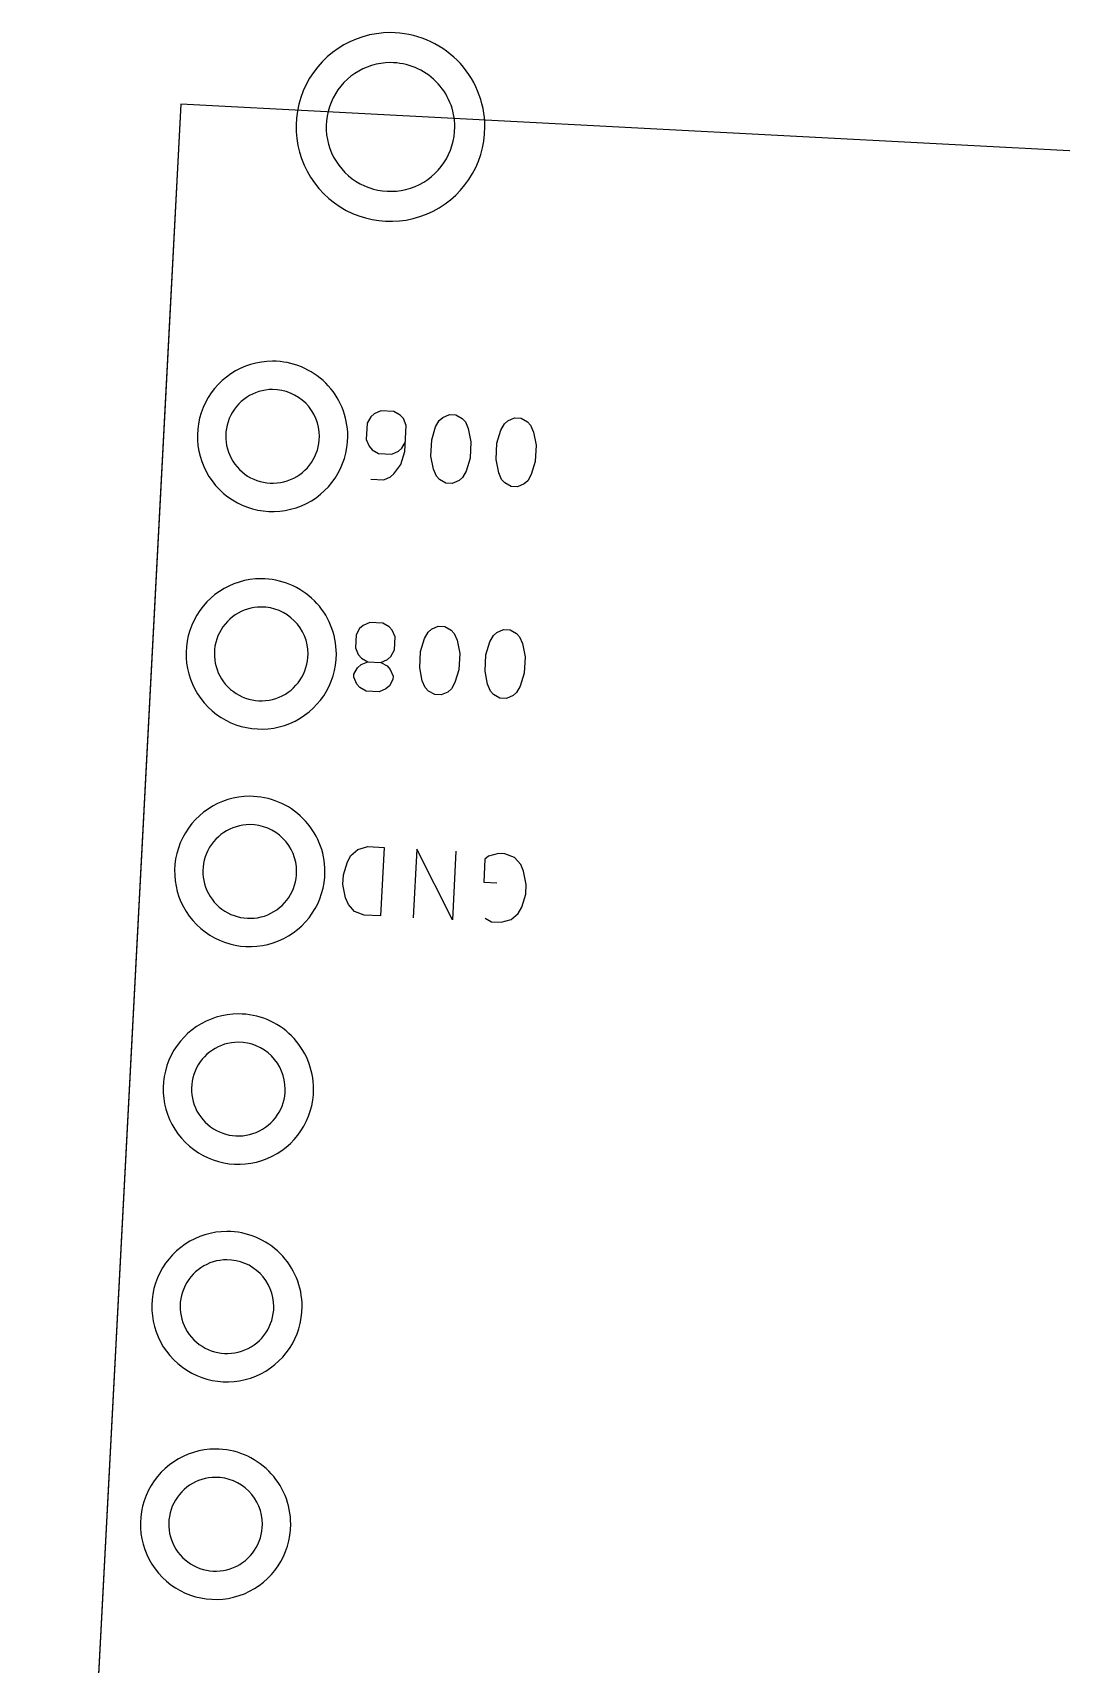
# Model space of a CAD drawing. Extents: x 28 to 165, y -144 to -37.
# Drawn here: x 135.79 to 147.78, y -86.28 to -67.26 of the extents above; entities that cross this region are included whole.
import ezdxf

# ---------------------------------------------------------------- set-up
doc = ezdxf.new("R2010")
doc.units = 0
doc.layers.get('0').update_dxf_attribs({"linetype": 'CONTINUOUS'})

msp = doc.modelspace()

# ---------------------------------------------------------------- linework, layer by layer
at = {"color": 7}
for points in [[(139.964343, -67.261153)], [(139.964343, -67.261153)], [(139.964343, -67.611154)], [(139.964343, -67.611154)], [(139.964343, -67.611154)], [(139.964343, -67.611154)], [(138.590216, -71.091333)], [(138.590216, -71.091333)], [(138.590216, -71.091333)], [(138.590216, -71.091333)], [(138.590216, -71.421533)], [(138.590216, -71.421533)], [(138.590216, -71.421533)], [(138.590216, -71.421533)], [(140.685288, -72.516128), (140.609202, -72.512141), (140.53511, -72.47011), (140.499061, -72.430073), (140.465005, -72.351993), (140.434937, -72.197828), (140.444906, -72.007612), (140.490924, -71.857434), (140.532955, -71.783342), (140.572991, -71.747292), (140.651071, -71.713237), (140.727157, -71.717224), (140.801249, -71.759255), (140.837299, -71.799292), (140.871354, -71.877372), (140.901422, -72.031537), (140.891454, -72.221753), (140.845436, -72.371931), (140.803405, -72.446023), (140.763368, -72.482073)], [(141.44615, -72.556003), (141.370064, -72.552016), (141.295972, -72.509985), (141.259922, -72.469948), (141.225866, -72.391868), (141.195798, -72.237703), (141.205767, -72.047487), (141.251786, -71.897309), (141.293816, -71.823217), (141.333853, -71.787168), (141.411933, -71.753112), (141.488019, -71.757099), (141.562111, -71.79913), (141.59816, -71.839167), (141.632216, -71.917247), (141.662284, -72.071412), (141.652315, -72.261628), (141.606297, -72.411806), (141.564267, -72.485898), (141.52423, -72.521948)], [(138.457283, -73.627854)], [(138.457283, -73.627854)], [(138.457283, -73.627854)], [(138.457283, -73.627854)], [(138.457283, -73.958055)], [(138.457283, -73.958055)], [(138.457283, -73.958055)], [(138.457283, -73.958055)], [(140.556018, -74.982746), (140.479932, -74.978759), (140.40584, -74.936728), (140.369791, -74.896691), (140.335735, -74.818611), (140.305667, -74.664445), (140.315636, -74.474229), (140.361654, -74.324051), (140.403685, -74.249959), (140.443721, -74.213909), (140.521801, -74.179854), (140.597887, -74.183841), (140.671979, -74.225872), (140.708029, -74.265909), (140.742084, -74.343989), (140.772152, -74.498154), (140.762184, -74.68837), (140.716166, -74.838549), (140.674135, -74.912641), (140.634098, -74.948691)], [(141.31688, -75.022621), (141.240794, -75.018634), (141.166701, -74.976603), (141.130651, -74.936566), (141.096596, -74.858486), (141.066528, -74.70432), (141.076497, -74.514104), (141.122515, -74.363926), (141.164545, -74.289834), (141.204582, -74.253785), (141.282663, -74.219729), (141.358749, -74.223716), (141.432841, -74.265747), (141.46889, -74.305784), (141.502946, -74.383864), (141.533014, -74.538029), (141.523045, -74.728245), (141.477027, -74.878424), (141.434997, -74.952516), (141.39496, -74.988566)], [(138.32435, -76.164376)], [(138.32435, -76.164376)], [(138.32435, -76.164376)], [(138.32435, -76.164376)], [(138.32435, -76.494576)], [(138.32435, -76.494576)], [(138.32435, -76.494576)], [(138.32435, -76.494576)], [(139.890644, -76.760361), (139.848775, -77.559265), (139.65856, -77.549297), (139.546424, -77.505272), (139.474326, -77.425199), (139.44027, -77.347119), (139.410202, -77.192953), (139.416184, -77.078824), (139.462202, -76.928646), (139.504232, -76.854552), (139.584306, -76.782454), (139.700429, -76.750392)], [(138.191416, -78.700897)], [(138.191416, -78.700897)], [(138.191416, -78.700897)], [(138.191416, -78.700897)], [(138.191416, -79.031098)], [(138.191416, -79.031098)], [(138.191416, -79.031098)], [(138.191416, -79.031098)], [(138.058482, -81.237419)], [(138.058482, -81.237419)], [(138.058482, -81.237419)], [(138.058482, -81.237419)], [(138.058482, -81.567619)], [(138.058482, -81.567619)], [(138.058482, -81.567619)], [(138.058482, -81.567619)], [(137.925549, -83.773941)], [(137.925549, -83.773941)], [(137.925549, -83.773941)], [(137.925549, -83.773941)], [(137.925549, -84.104141)], [(137.925549, -84.104141)], [(137.925549, -84.104141)], [(137.925549, -84.104141)]]:
    msp.add_lwpolyline(points, close=True, dxfattribs=at)
for points in [[(137.521356, -68.096385), (135.79322, -101.071164)], [(137.521356, -68.096385), (137.388422, -70.632907)], [(155.277006, -69.02692), (137.521356, -68.096385)], [(155.277006, -69.02692), (137.521356, -68.096385)], [(137.388422, -70.632907), (135.79322, -101.071164)], [(139.734212, -72.466284), (139.886384, -72.474259), (139.964464, -72.440204), (140.0045, -72.404155), (140.086568, -72.294013), (140.132586, -72.143835), (140.148536, -71.83949), (140.11448, -71.761411), (140.078431, -71.721374), (140.004339, -71.679343), (139.852166, -71.671368), (139.774087, -71.705424), (139.73405, -71.741473), (139.692019, -71.815565), (139.682051, -72.00578), (139.716106, -72.08386), (139.752155, -72.123897), (139.826248, -72.165928), (139.97842, -72.173903), (140.0565, -72.139847), (140.096536, -72.103798), (140.138567, -72.029705)], [(139.851144, -74.602477), (139.925236, -74.644507), (139.961285, -74.684544), (139.995341, -74.762624), (139.993347, -74.800668), (139.951316, -74.87476), (139.91128, -74.910809), (139.8332, -74.944865), (139.681028, -74.93689), (139.606935, -74.894859), (139.570886, -74.854823), (139.536831, -74.776742), (139.538824, -74.738699), (139.580855, -74.664606), (139.620892, -74.628557), (139.698971, -74.594502), (139.851144, -74.602477), (139.929223, -74.568421), (139.96926, -74.532372), (140.011291, -74.458279), (140.019266, -74.306107), (139.98521, -74.228028), (139.949161, -74.187991), (139.875069, -74.14596), (139.722896, -74.137985), (139.644817, -74.172041), (139.60478, -74.20809), (139.562749, -74.282182), (139.554774, -74.434354), (139.58883, -74.512434), (139.624879, -74.552471), (139.698971, -74.594502)], [(140.727591, -76.804223), (140.685723, -77.603128), (140.271075, -76.780298), (140.229206, -77.579203)], [(141.068147, -77.585022), (141.142239, -77.627053), (141.256369, -77.633034), (141.372492, -77.600972), (141.452565, -77.528874), (141.494596, -77.454781), (141.540614, -77.304603), (141.546595, -77.190474), (141.516527, -77.036308), (141.482472, -76.958228), (141.410373, -76.878154), (141.298238, -76.834129), (141.222151, -76.830142), (141.106028, -76.862204), (141.065991, -76.898254), (141.052035, -77.164555), (141.204207, -77.17253)]]:
    msp.add_lwpolyline(points, dxfattribs=at)
for points in [[(139.964343, -67.261153), (139.519434, -67.261153), (139.118334, -67.52916), (138.948075, -67.940202)], [(139.964343, -67.261153), (139.519434, -67.261153), (139.118334, -67.52916), (138.948075, -67.940202)], [(140.742161, -67.583336), (140.535871, -67.377046), (140.256082, -67.261153), (139.964343, -67.261153)], [(140.742161, -67.583336), (140.535871, -67.377046), (140.256082, -67.261153), (139.964343, -67.261153)], [(139.964343, -67.611154), (139.660996, -67.611154), (139.387519, -67.793885), (139.271433, -68.074142)], [(139.964343, -67.611154), (139.660996, -67.611154), (139.387519, -67.793885), (139.271433, -68.074142)], [(139.964343, -67.611154), (139.660996, -67.611154), (139.387519, -67.793885), (139.271433, -68.074142)], [(139.964343, -67.611154), (139.660996, -67.611154), (139.387519, -67.793885), (139.271433, -68.074142)], [(140.494674, -67.830824), (140.354021, -67.690171), (140.163256, -67.611154), (139.964343, -67.611154)], [(140.494674, -67.830824), (140.354021, -67.690171), (140.163256, -67.611154), (139.964343, -67.611154)], [(140.494674, -67.830824), (140.354021, -67.690171), (140.163256, -67.611154), (139.964343, -67.611154)], [(140.494674, -67.830824), (140.354021, -67.690171), (140.163256, -67.611154), (139.964343, -67.611154)], [(141.064344, -68.361154), (141.064344, -68.069416), (140.948452, -67.789626), (140.742161, -67.583336)], [(141.064344, -68.361154), (141.064344, -68.069416), (140.948452, -67.789626), (140.742161, -67.583336)], [(140.714344, -68.361154), (140.714344, -68.162242), (140.635326, -67.971476), (140.494674, -67.830824)], [(140.714344, -68.361154), (140.714344, -68.162242), (140.635326, -67.971476), (140.494674, -67.830824)], [(140.714344, -68.361154), (140.714344, -68.162242), (140.635326, -67.971476), (140.494674, -67.830824)], [(140.714344, -68.361154), (140.714344, -68.162242), (140.635326, -67.971476), (140.494674, -67.830824)], [(138.948075, -67.940202), (138.777816, -68.351244), (138.871927, -68.824374), (139.186525, -69.138973)], [(138.948075, -67.940202), (138.777816, -68.351244), (138.871927, -68.824374), (139.186525, -69.138973)], [(139.271433, -68.074142), (139.155347, -68.354398), (139.219514, -68.676986), (139.434013, -68.891485)], [(139.271433, -68.074142), (139.155347, -68.354398), (139.219514, -68.676986), (139.434013, -68.891485)], [(139.271433, -68.074142), (139.155347, -68.354398), (139.219514, -68.676986), (139.434013, -68.891485)], [(139.271433, -68.074142), (139.155347, -68.354398), (139.219514, -68.676986), (139.434013, -68.891485)], [(140.251356, -69.054065), (140.531612, -68.937979), (140.714344, -68.664501), (140.714344, -68.361154)], [(140.251356, -69.054065), (140.531612, -68.937979), (140.714344, -68.664501), (140.714344, -68.361154)], [(140.251356, -69.054065), (140.531612, -68.937979), (140.714344, -68.664501), (140.714344, -68.361154)], [(140.251356, -69.054065), (140.531612, -68.937979), (140.714344, -68.664501), (140.714344, -68.361154)], [(140.385295, -69.377423), (140.796338, -69.207164), (141.064344, -68.806063), (141.064344, -68.361154)], [(140.385295, -69.377423), (140.796338, -69.207164), (141.064344, -68.806063), (141.064344, -68.361154)], [(139.434013, -68.891485), (139.648511, -69.105984), (139.9711, -69.170151), (140.251356, -69.054065)], [(139.434013, -68.891485), (139.648511, -69.105984), (139.9711, -69.170151), (140.251356, -69.054065)], [(139.434013, -68.891485), (139.648511, -69.105984), (139.9711, -69.170151), (140.251356, -69.054065)], [(139.434013, -68.891485), (139.648511, -69.105984), (139.9711, -69.170151), (140.251356, -69.054065)], [(139.186525, -69.138973), (139.501123, -69.453571), (139.974253, -69.547682), (140.385295, -69.377423)], [(139.186525, -69.138973), (139.501123, -69.453571), (139.974253, -69.547682), (140.385295, -69.377423)], [(138.590216, -71.091333), (138.235785, -71.091333), (137.916254, -71.304837), (137.78062, -71.632288)], [(138.590216, -71.091333), (138.235785, -71.091333), (137.916254, -71.304837), (137.78062, -71.632288)], [(138.590216, -71.091333), (138.235785, -71.091333), (137.916254, -71.304837), (137.78062, -71.632288)], [(138.590216, -71.091333), (138.235785, -71.091333), (137.916254, -71.304837), (137.78062, -71.632288)], [(139.209854, -71.347996), (139.045516, -71.183657), (138.822625, -71.091333), (138.590216, -71.091333)], [(139.209854, -71.347996), (139.045516, -71.183657), (138.822625, -71.091333), (138.590216, -71.091333)], [(139.209854, -71.347996), (139.045516, -71.183657), (138.822625, -71.091333), (138.590216, -71.091333)], [(139.209854, -71.347996), (139.045516, -71.183657), (138.822625, -71.091333), (138.590216, -71.091333)], [(138.590216, -71.421533), (138.369339, -71.421533), (138.170211, -71.554586), (138.085685, -71.75865)], [(138.590216, -71.421533), (138.369339, -71.421533), (138.170211, -71.554586), (138.085685, -71.75865)], [(138.590216, -71.421533), (138.369339, -71.421533), (138.170211, -71.554586), (138.085685, -71.75865)], [(138.590216, -71.421533), (138.369339, -71.421533), (138.170211, -71.554586), (138.085685, -71.75865)], [(138.976367, -71.581482), (138.873954, -71.479069), (138.735051, -71.421533), (138.590216, -71.421533)], [(138.976367, -71.581482), (138.873954, -71.479069), (138.735051, -71.421533), (138.590216, -71.421533)], [(138.976367, -71.581482), (138.873954, -71.479069), (138.735051, -71.421533), (138.590216, -71.421533)], [(138.976367, -71.581482), (138.873954, -71.479069), (138.735051, -71.421533), (138.590216, -71.421533)], [(139.466517, -71.967634), (139.466517, -71.735224), (139.374193, -71.512334), (139.209854, -71.347996)], [(139.466517, -71.967634), (139.466517, -71.735224), (139.374193, -71.512334), (139.209854, -71.347996)], [(139.466517, -71.967634), (139.466517, -71.735224), (139.374193, -71.512334), (139.209854, -71.347996)], [(139.466517, -71.967634), (139.466517, -71.735224), (139.374193, -71.512334), (139.209854, -71.347996)], [(137.78062, -71.632288), (137.644985, -71.959739), (137.719957, -72.336652), (137.970578, -72.587272)], [(137.78062, -71.632288), (137.644985, -71.959739), (137.719957, -72.336652), (137.970578, -72.587272)], [(137.78062, -71.632288), (137.644985, -71.959739), (137.719957, -72.336652), (137.970578, -72.587272)], [(137.78062, -71.632288), (137.644985, -71.959739), (137.719957, -72.336652), (137.970578, -72.587272)], [(139.136317, -71.967634), (139.136317, -71.822799), (139.078781, -71.683896), (138.976367, -71.581482)], [(139.136317, -71.967634), (139.136317, -71.822799), (139.078781, -71.683896), (138.976367, -71.581482)], [(139.136317, -71.967634), (139.136317, -71.822799), (139.078781, -71.683896), (138.976367, -71.581482)], [(139.136317, -71.967634), (139.136317, -71.822799), (139.078781, -71.683896), (138.976367, -71.581482)], [(138.085685, -71.75865), (138.001159, -71.962714), (138.047881, -72.197602), (138.204065, -72.353785)], [(138.085685, -71.75865), (138.001159, -71.962714), (138.047881, -72.197602), (138.204065, -72.353785)], [(138.085685, -71.75865), (138.001159, -71.962714), (138.047881, -72.197602), (138.204065, -72.353785)], [(138.085685, -71.75865), (138.001159, -71.962714), (138.047881, -72.197602), (138.204065, -72.353785)], [(138.7992, -72.472165), (139.003263, -72.387639), (139.136317, -72.188511), (139.136317, -71.967634)], [(138.7992, -72.472165), (139.003263, -72.387639), (139.136317, -72.188511), (139.136317, -71.967634)], [(138.7992, -72.472165), (139.003263, -72.387639), (139.136317, -72.188511), (139.136317, -71.967634)], [(138.7992, -72.472165), (139.003263, -72.387639), (139.136317, -72.188511), (139.136317, -71.967634)], [(138.925562, -72.77723), (139.253013, -72.641595), (139.466517, -72.322064), (139.466517, -71.967634)], [(138.925562, -72.77723), (139.253013, -72.641595), (139.466517, -72.322064), (139.466517, -71.967634)], [(138.925562, -72.77723), (139.253013, -72.641595), (139.466517, -72.322064), (139.466517, -71.967634)], [(138.925562, -72.77723), (139.253013, -72.641595), (139.466517, -72.322064), (139.466517, -71.967634)], [(138.204065, -72.353785), (138.360248, -72.509969), (138.595136, -72.556691), (138.7992, -72.472165)], [(138.204065, -72.353785), (138.360248, -72.509969), (138.595136, -72.556691), (138.7992, -72.472165)], [(138.204065, -72.353785), (138.360248, -72.509969), (138.595136, -72.556691), (138.7992, -72.472165)], [(138.204065, -72.353785), (138.360248, -72.509969), (138.595136, -72.556691), (138.7992, -72.472165)], [(137.970578, -72.587272), (138.221198, -72.837892), (138.598111, -72.912865), (138.925562, -72.77723)], [(137.970578, -72.587272), (138.221198, -72.837892), (138.598111, -72.912865), (138.925562, -72.77723)], [(137.970578, -72.587272), (138.221198, -72.837892), (138.598111, -72.912865), (138.925562, -72.77723)], [(137.970578, -72.587272), (138.221198, -72.837892), (138.598111, -72.912865), (138.925562, -72.77723)], [(138.457283, -73.627854), (138.102852, -73.627854), (137.783321, -73.841358), (137.647686, -74.168809)], [(138.457283, -73.627854), (138.102852, -73.627854), (137.783321, -73.841358), (137.647686, -74.168809)], [(138.457283, -73.627854), (138.102852, -73.627854), (137.783321, -73.841358), (137.647686, -74.168809)], [(138.457283, -73.627854), (138.102852, -73.627854), (137.783321, -73.841358), (137.647686, -74.168809)], [(139.076921, -73.884517), (138.912583, -73.720179), (138.689692, -73.627854), (138.457283, -73.627854)], [(139.076921, -73.884517), (138.912583, -73.720179), (138.689692, -73.627854), (138.457283, -73.627854)], [(139.076921, -73.884517), (138.912583, -73.720179), (138.689692, -73.627854), (138.457283, -73.627854)], [(139.076921, -73.884517), (138.912583, -73.720179), (138.689692, -73.627854), (138.457283, -73.627854)], [(138.457283, -73.958055), (138.236406, -73.958055), (138.037278, -74.091108), (137.952752, -74.295172)], [(138.457283, -73.958055), (138.236406, -73.958055), (138.037278, -74.091108), (137.952752, -74.295172)], [(138.457283, -73.958055), (138.236406, -73.958055), (138.037278, -74.091108), (137.952752, -74.295172)], [(138.457283, -73.958055), (138.236406, -73.958055), (138.037278, -74.091108), (137.952752, -74.295172)], [(138.843434, -74.118004), (138.741021, -74.01559), (138.602118, -73.958055), (138.457283, -73.958055)], [(138.843434, -74.118004), (138.741021, -74.01559), (138.602118, -73.958055), (138.457283, -73.958055)], [(138.843434, -74.118004), (138.741021, -74.01559), (138.602118, -73.958055), (138.457283, -73.958055)], [(138.843434, -74.118004), (138.741021, -74.01559), (138.602118, -73.958055), (138.457283, -73.958055)], [(139.333584, -74.504155), (139.333584, -74.271746), (139.241259, -74.048855), (139.076921, -73.884517)], [(139.333584, -74.504155), (139.333584, -74.271746), (139.241259, -74.048855), (139.076921, -73.884517)], [(139.333584, -74.504155), (139.333584, -74.271746), (139.241259, -74.048855), (139.076921, -73.884517)], [(139.333584, -74.504155), (139.333584, -74.271746), (139.241259, -74.048855), (139.076921, -73.884517)], [(137.647686, -74.168809), (137.512052, -74.496261), (137.587024, -74.873173), (137.837645, -75.123793)], [(137.647686, -74.168809), (137.512052, -74.496261), (137.587024, -74.873173), (137.837645, -75.123793)], [(137.647686, -74.168809), (137.512052, -74.496261), (137.587024, -74.873173), (137.837645, -75.123793)], [(137.647686, -74.168809), (137.512052, -74.496261), (137.587024, -74.873173), (137.837645, -75.123793)], [(139.003383, -74.504155), (139.003383, -74.35932), (138.945848, -74.220418), (138.843434, -74.118004)], [(139.003383, -74.504155), (139.003383, -74.35932), (138.945848, -74.220418), (138.843434, -74.118004)], [(139.003383, -74.504155), (139.003383, -74.35932), (138.945848, -74.220418), (138.843434, -74.118004)], [(139.003383, -74.504155), (139.003383, -74.35932), (138.945848, -74.220418), (138.843434, -74.118004)], [(137.952752, -74.295172), (137.868226, -74.499235), (137.914948, -74.734123), (138.071131, -74.890307)], [(137.952752, -74.295172), (137.868226, -74.499235), (137.914948, -74.734123), (138.071131, -74.890307)], [(137.952752, -74.295172), (137.868226, -74.499235), (137.914948, -74.734123), (138.071131, -74.890307)], [(137.952752, -74.295172), (137.868226, -74.499235), (137.914948, -74.734123), (138.071131, -74.890307)], [(138.666266, -75.008686), (138.87033, -74.92416), (139.003383, -74.725032), (139.003383, -74.504155)], [(138.666266, -75.008686), (138.87033, -74.92416), (139.003383, -74.725032), (139.003383, -74.504155)], [(138.666266, -75.008686), (138.87033, -74.92416), (139.003383, -74.725032), (139.003383, -74.504155)], [(138.666266, -75.008686), (138.87033, -74.92416), (139.003383, -74.725032), (139.003383, -74.504155)], [(138.792629, -75.313752), (139.12008, -75.178117), (139.333584, -74.858586), (139.333584, -74.504155)], [(138.792629, -75.313752), (139.12008, -75.178117), (139.333584, -74.858586), (139.333584, -74.504155)], [(138.792629, -75.313752), (139.12008, -75.178117), (139.333584, -74.858586), (139.333584, -74.504155)], [(138.792629, -75.313752), (139.12008, -75.178117), (139.333584, -74.858586), (139.333584, -74.504155)], [(138.071131, -74.890307), (138.227315, -75.04649), (138.462203, -75.093212), (138.666266, -75.008686)], [(138.071131, -74.890307), (138.227315, -75.04649), (138.462203, -75.093212), (138.666266, -75.008686)], [(138.071131, -74.890307), (138.227315, -75.04649), (138.462203, -75.093212), (138.666266, -75.008686)], [(138.071131, -74.890307), (138.227315, -75.04649), (138.462203, -75.093212), (138.666266, -75.008686)], [(137.837645, -75.123793), (138.088265, -75.374414), (138.465177, -75.449386), (138.792629, -75.313752)], [(137.837645, -75.123793), (138.088265, -75.374414), (138.465177, -75.449386), (138.792629, -75.313752)], [(137.837645, -75.123793), (138.088265, -75.374414), (138.465177, -75.449386), (138.792629, -75.313752)], [(137.837645, -75.123793), (138.088265, -75.374414), (138.465177, -75.449386), (138.792629, -75.313752)], [(138.32435, -76.164376), (137.969919, -76.164376), (137.650388, -76.37788), (137.514753, -76.705331)], [(138.32435, -76.164376), (137.969919, -76.164376), (137.650388, -76.37788), (137.514753, -76.705331)], [(138.32435, -76.164376), (137.969919, -76.164376), (137.650388, -76.37788), (137.514753, -76.705331)], [(138.32435, -76.164376), (137.969919, -76.164376), (137.650388, -76.37788), (137.514753, -76.705331)], [(138.943988, -76.421038), (138.77965, -76.2567), (138.556759, -76.164376), (138.32435, -76.164376)], [(138.943988, -76.421038), (138.77965, -76.2567), (138.556759, -76.164376), (138.32435, -76.164376)], [(138.943988, -76.421038), (138.77965, -76.2567), (138.556759, -76.164376), (138.32435, -76.164376)], [(138.943988, -76.421038), (138.77965, -76.2567), (138.556759, -76.164376), (138.32435, -76.164376)], [(139.200651, -77.040677), (139.200651, -76.808267), (139.108326, -76.585377), (138.943988, -76.421038)], [(139.200651, -77.040677), (139.200651, -76.808267), (139.108326, -76.585377), (138.943988, -76.421038)], [(139.200651, -77.040677), (139.200651, -76.808267), (139.108326, -76.585377), (138.943988, -76.421038)], [(139.200651, -77.040677), (139.200651, -76.808267), (139.108326, -76.585377), (138.943988, -76.421038)], [(138.32435, -76.494576), (138.103473, -76.494576), (137.904345, -76.627629), (137.819819, -76.831693)], [(138.32435, -76.494576), (138.103473, -76.494576), (137.904345, -76.627629), (137.819819, -76.831693)], [(138.32435, -76.494576), (138.103473, -76.494576), (137.904345, -76.627629), (137.819819, -76.831693)], [(138.32435, -76.494576), (138.103473, -76.494576), (137.904345, -76.627629), (137.819819, -76.831693)], [(138.710501, -76.654525), (138.608087, -76.552112), (138.469185, -76.494576), (138.32435, -76.494576)], [(138.710501, -76.654525), (138.608087, -76.552112), (138.469185, -76.494576), (138.32435, -76.494576)], [(138.710501, -76.654525), (138.608087, -76.552112), (138.469185, -76.494576), (138.32435, -76.494576)], [(138.710501, -76.654525), (138.608087, -76.552112), (138.469185, -76.494576), (138.32435, -76.494576)], [(138.87045, -77.040677), (138.87045, -76.895842), (138.812915, -76.756939), (138.710501, -76.654525)], [(138.87045, -77.040677), (138.87045, -76.895842), (138.812915, -76.756939), (138.710501, -76.654525)], [(138.87045, -77.040677), (138.87045, -76.895842), (138.812915, -76.756939), (138.710501, -76.654525)], [(138.87045, -77.040677), (138.87045, -76.895842), (138.812915, -76.756939), (138.710501, -76.654525)], [(137.514753, -76.705331), (137.379119, -77.032782), (137.454091, -77.409695), (137.704711, -77.660315)], [(137.514753, -76.705331), (137.379119, -77.032782), (137.454091, -77.409695), (137.704711, -77.660315)], [(137.514753, -76.705331), (137.379119, -77.032782), (137.454091, -77.409695), (137.704711, -77.660315)], [(137.514753, -76.705331), (137.379119, -77.032782), (137.454091, -77.409695), (137.704711, -77.660315)], [(137.819819, -76.831693), (137.735293, -77.035757), (137.782015, -77.270644), (137.938198, -77.426828)], [(137.819819, -76.831693), (137.735293, -77.035757), (137.782015, -77.270644), (137.938198, -77.426828)], [(137.819819, -76.831693), (137.735293, -77.035757), (137.782015, -77.270644), (137.938198, -77.426828)], [(137.819819, -76.831693), (137.735293, -77.035757), (137.782015, -77.270644), (137.938198, -77.426828)], [(138.533333, -77.545208), (138.737397, -77.460682), (138.87045, -77.261554), (138.87045, -77.040677)], [(138.533333, -77.545208), (138.737397, -77.460682), (138.87045, -77.261554), (138.87045, -77.040677)], [(138.533333, -77.545208), (138.737397, -77.460682), (138.87045, -77.261554), (138.87045, -77.040677)], [(138.533333, -77.545208), (138.737397, -77.460682), (138.87045, -77.261554), (138.87045, -77.040677)], [(138.659696, -77.850273), (138.987147, -77.714638), (139.200651, -77.395107), (139.200651, -77.040677)], [(138.659696, -77.850273), (138.987147, -77.714638), (139.200651, -77.395107), (139.200651, -77.040677)], [(138.659696, -77.850273), (138.987147, -77.714638), (139.200651, -77.395107), (139.200651, -77.040677)], [(138.659696, -77.850273), (138.987147, -77.714638), (139.200651, -77.395107), (139.200651, -77.040677)], [(137.938198, -77.426828), (138.094382, -77.583012), (138.32927, -77.629734), (138.533333, -77.545208)], [(137.938198, -77.426828), (138.094382, -77.583012), (138.32927, -77.629734), (138.533333, -77.545208)], [(137.938198, -77.426828), (138.094382, -77.583012), (138.32927, -77.629734), (138.533333, -77.545208)], [(137.938198, -77.426828), (138.094382, -77.583012), (138.32927, -77.629734), (138.533333, -77.545208)], [(137.704711, -77.660315), (137.955332, -77.910935), (138.332244, -77.985908), (138.659696, -77.850273)], [(137.704711, -77.660315), (137.955332, -77.910935), (138.332244, -77.985908), (138.659696, -77.850273)], [(137.704711, -77.660315), (137.955332, -77.910935), (138.332244, -77.985908), (138.659696, -77.850273)], [(137.704711, -77.660315), (137.955332, -77.910935), (138.332244, -77.985908), (138.659696, -77.850273)], [(138.191416, -78.700897), (137.836985, -78.700897), (137.517454, -78.914401), (137.381819, -79.241852)], [(138.191416, -78.700897), (137.836985, -78.700897), (137.517454, -78.914401), (137.381819, -79.241852)], [(138.191416, -78.700897), (137.836985, -78.700897), (137.517454, -78.914401), (137.381819, -79.241852)], [(138.191416, -78.700897), (137.836985, -78.700897), (137.517454, -78.914401), (137.381819, -79.241852)], [(138.811054, -78.95756), (138.646716, -78.793222), (138.423825, -78.700897), (138.191416, -78.700897)], [(138.811054, -78.95756), (138.646716, -78.793222), (138.423825, -78.700897), (138.191416, -78.700897)], [(138.811054, -78.95756), (138.646716, -78.793222), (138.423825, -78.700897), (138.191416, -78.700897)], [(138.811054, -78.95756), (138.646716, -78.793222), (138.423825, -78.700897), (138.191416, -78.700897)], [(138.191416, -79.031098), (137.970539, -79.031098), (137.77141, -79.164151), (137.686885, -79.368214)], [(138.191416, -79.031098), (137.970539, -79.031098), (137.77141, -79.164151), (137.686885, -79.368214)], [(138.191416, -79.031098), (137.970539, -79.031098), (137.77141, -79.164151), (137.686885, -79.368214)], [(138.191416, -79.031098), (137.970539, -79.031098), (137.77141, -79.164151), (137.686885, -79.368214)], [(138.577567, -79.191047), (138.475153, -79.088633), (138.33625, -79.031098), (138.191416, -79.031098)], [(138.577567, -79.191047), (138.475153, -79.088633), (138.33625, -79.031098), (138.191416, -79.031098)], [(138.577567, -79.191047), (138.475153, -79.088633), (138.33625, -79.031098), (138.191416, -79.031098)], [(138.577567, -79.191047), (138.475153, -79.088633), (138.33625, -79.031098), (138.191416, -79.031098)], [(139.067716, -79.577198), (139.067716, -79.344789), (138.975392, -79.121898), (138.811054, -78.95756)], [(139.067716, -79.577198), (139.067716, -79.344789), (138.975392, -79.121898), (138.811054, -78.95756)], [(139.067716, -79.577198), (139.067716, -79.344789), (138.975392, -79.121898), (138.811054, -78.95756)], [(139.067716, -79.577198), (139.067716, -79.344789), (138.975392, -79.121898), (138.811054, -78.95756)], [(137.381819, -79.241852), (137.246184, -79.569303), (137.321157, -79.946216), (137.571777, -80.196836)], [(137.381819, -79.241852), (137.246184, -79.569303), (137.321157, -79.946216), (137.571777, -80.196836)], [(137.381819, -79.241852), (137.246184, -79.569303), (137.321157, -79.946216), (137.571777, -80.196836)], [(137.381819, -79.241852), (137.246184, -79.569303), (137.321157, -79.946216), (137.571777, -80.196836)], [(138.737516, -79.577198), (138.737516, -79.432363), (138.679981, -79.29346), (138.577567, -79.191047)], [(138.737516, -79.577198), (138.737516, -79.432363), (138.679981, -79.29346), (138.577567, -79.191047)], [(138.737516, -79.577198), (138.737516, -79.432363), (138.679981, -79.29346), (138.577567, -79.191047)], [(138.737516, -79.577198), (138.737516, -79.432363), (138.679981, -79.29346), (138.577567, -79.191047)], [(137.686885, -79.368214), (137.602359, -79.572278), (137.649081, -79.807166), (137.805264, -79.963349)], [(137.686885, -79.368214), (137.602359, -79.572278), (137.649081, -79.807166), (137.805264, -79.963349)], [(137.686885, -79.368214), (137.602359, -79.572278), (137.649081, -79.807166), (137.805264, -79.963349)], [(137.686885, -79.368214), (137.602359, -79.572278), (137.649081, -79.807166), (137.805264, -79.963349)], [(138.400399, -80.081729), (138.604463, -79.997203), (138.737516, -79.798075), (138.737516, -79.577198)], [(138.400399, -80.081729), (138.604463, -79.997203), (138.737516, -79.798075), (138.737516, -79.577198)], [(138.400399, -80.081729), (138.604463, -79.997203), (138.737516, -79.798075), (138.737516, -79.577198)], [(138.400399, -80.081729), (138.604463, -79.997203), (138.737516, -79.798075), (138.737516, -79.577198)], [(138.526761, -80.386794), (138.854213, -80.25116), (139.067716, -79.931629), (139.067716, -79.577198)], [(138.526761, -80.386794), (138.854213, -80.25116), (139.067716, -79.931629), (139.067716, -79.577198)], [(138.526761, -80.386794), (138.854213, -80.25116), (139.067716, -79.931629), (139.067716, -79.577198)], [(138.526761, -80.386794), (138.854213, -80.25116), (139.067716, -79.931629), (139.067716, -79.577198)], [(137.805264, -79.963349), (137.961448, -80.119533), (138.196335, -80.166255), (138.400399, -80.081729)], [(137.805264, -79.963349), (137.961448, -80.119533), (138.196335, -80.166255), (138.400399, -80.081729)], [(137.805264, -79.963349), (137.961448, -80.119533), (138.196335, -80.166255), (138.400399, -80.081729)], [(137.805264, -79.963349), (137.961448, -80.119533), (138.196335, -80.166255), (138.400399, -80.081729)], [(137.571777, -80.196836), (137.822398, -80.447457), (138.19931, -80.522429), (138.526761, -80.386794)], [(137.571777, -80.196836), (137.822398, -80.447457), (138.19931, -80.522429), (138.526761, -80.386794)], [(137.571777, -80.196836), (137.822398, -80.447457), (138.19931, -80.522429), (138.526761, -80.386794)], [(137.571777, -80.196836), (137.822398, -80.447457), (138.19931, -80.522429), (138.526761, -80.386794)], [(138.058482, -81.237419), (137.704052, -81.237419), (137.384521, -81.450922), (137.248886, -81.778374)], [(138.058482, -81.237419), (137.704052, -81.237419), (137.384521, -81.450922), (137.248886, -81.778374)], [(138.058482, -81.237419), (137.704052, -81.237419), (137.384521, -81.450922), (137.248886, -81.778374)], [(138.058482, -81.237419), (137.704052, -81.237419), (137.384521, -81.450922), (137.248886, -81.778374)], [(138.678121, -81.494081), (138.513782, -81.329743), (138.290892, -81.237419), (138.058482, -81.237419)], [(138.678121, -81.494081), (138.513782, -81.329743), (138.290892, -81.237419), (138.058482, -81.237419)], [(138.678121, -81.494081), (138.513782, -81.329743), (138.290892, -81.237419), (138.058482, -81.237419)], [(138.678121, -81.494081), (138.513782, -81.329743), (138.290892, -81.237419), (138.058482, -81.237419)], [(138.058482, -81.567619), (137.837605, -81.567619), (137.638477, -81.700672), (137.553951, -81.904736)], [(138.058482, -81.567619), (137.837605, -81.567619), (137.638477, -81.700672), (137.553951, -81.904736)], [(138.058482, -81.567619), (137.837605, -81.567619), (137.638477, -81.700672), (137.553951, -81.904736)], [(138.058482, -81.567619), (137.837605, -81.567619), (137.638477, -81.700672), (137.553951, -81.904736)], [(138.444634, -81.727568), (138.34222, -81.625154), (138.203317, -81.567619), (138.058482, -81.567619)], [(138.444634, -81.727568), (138.34222, -81.625154), (138.203317, -81.567619), (138.058482, -81.567619)], [(138.444634, -81.727568), (138.34222, -81.625154), (138.203317, -81.567619), (138.058482, -81.567619)], [(138.444634, -81.727568), (138.34222, -81.625154), (138.203317, -81.567619), (138.058482, -81.567619)], [(138.934783, -82.113719), (138.934783, -81.88131), (138.842459, -81.658419), (138.678121, -81.494081)], [(138.934783, -82.113719), (138.934783, -81.88131), (138.842459, -81.658419), (138.678121, -81.494081)], [(138.934783, -82.113719), (138.934783, -81.88131), (138.842459, -81.658419), (138.678121, -81.494081)], [(138.934783, -82.113719), (138.934783, -81.88131), (138.842459, -81.658419), (138.678121, -81.494081)], [(137.248886, -81.778374), (137.113251, -82.105825), (137.188224, -82.482737), (137.438844, -82.733358)], [(137.248886, -81.778374), (137.113251, -82.105825), (137.188224, -82.482737), (137.438844, -82.733358)], [(137.248886, -81.778374), (137.113251, -82.105825), (137.188224, -82.482737), (137.438844, -82.733358)], [(137.248886, -81.778374), (137.113251, -82.105825), (137.188224, -82.482737), (137.438844, -82.733358)], [(138.604583, -82.113719), (138.604583, -81.968885), (138.547048, -81.829982), (138.444634, -81.727568)], [(138.604583, -82.113719), (138.604583, -81.968885), (138.547048, -81.829982), (138.444634, -81.727568)], [(138.604583, -82.113719), (138.604583, -81.968885), (138.547048, -81.829982), (138.444634, -81.727568)], [(138.604583, -82.113719), (138.604583, -81.968885), (138.547048, -81.829982), (138.444634, -81.727568)], [(137.553951, -81.904736), (137.469425, -82.1088), (137.516147, -82.343687), (137.672331, -82.499871)], [(137.553951, -81.904736), (137.469425, -82.1088), (137.516147, -82.343687), (137.672331, -82.499871)], [(137.553951, -81.904736), (137.469425, -82.1088), (137.516147, -82.343687), (137.672331, -82.499871)], [(137.553951, -81.904736), (137.469425, -82.1088), (137.516147, -82.343687), (137.672331, -82.499871)], [(138.267466, -82.618251), (138.47153, -82.533725), (138.604583, -82.334597), (138.604583, -82.113719)], [(138.267466, -82.618251), (138.47153, -82.533725), (138.604583, -82.334597), (138.604583, -82.113719)], [(138.267466, -82.618251), (138.47153, -82.533725), (138.604583, -82.334597), (138.604583, -82.113719)], [(138.267466, -82.618251), (138.47153, -82.533725), (138.604583, -82.334597), (138.604583, -82.113719)], [(138.393828, -82.923316), (138.721279, -82.787681), (138.934783, -82.46815), (138.934783, -82.113719)], [(138.393828, -82.923316), (138.721279, -82.787681), (138.934783, -82.46815), (138.934783, -82.113719)], [(138.393828, -82.923316), (138.721279, -82.787681), (138.934783, -82.46815), (138.934783, -82.113719)], [(138.393828, -82.923316), (138.721279, -82.787681), (138.934783, -82.46815), (138.934783, -82.113719)], [(137.672331, -82.499871), (137.828515, -82.656055), (138.063402, -82.702777), (138.267466, -82.618251)], [(137.672331, -82.499871), (137.828515, -82.656055), (138.063402, -82.702777), (138.267466, -82.618251)], [(137.672331, -82.499871), (137.828515, -82.656055), (138.063402, -82.702777), (138.267466, -82.618251)], [(137.672331, -82.499871), (137.828515, -82.656055), (138.063402, -82.702777), (138.267466, -82.618251)], [(137.438844, -82.733358), (137.689464, -82.983978), (138.066377, -83.058951), (138.393828, -82.923316)], [(137.438844, -82.733358), (137.689464, -82.983978), (138.066377, -83.058951), (138.393828, -82.923316)], [(137.438844, -82.733358), (137.689464, -82.983978), (138.066377, -83.058951), (138.393828, -82.923316)], [(137.438844, -82.733358), (137.689464, -82.983978), (138.066377, -83.058951), (138.393828, -82.923316)], [(137.925549, -83.773941), (137.571119, -83.773941), (137.251588, -83.987445), (137.115953, -84.314896)], [(137.925549, -83.773941), (137.571119, -83.773941), (137.251588, -83.987445), (137.115953, -84.314896)], [(137.925549, -83.773941), (137.571119, -83.773941), (137.251588, -83.987445), (137.115953, -84.314896)], [(137.925549, -83.773941), (137.571119, -83.773941), (137.251588, -83.987445), (137.115953, -84.314896)], [(138.545188, -84.030604), (138.380849, -83.866265), (138.157959, -83.773941), (137.925549, -83.773941)], [(138.545188, -84.030604), (138.380849, -83.866265), (138.157959, -83.773941), (137.925549, -83.773941)], [(138.545188, -84.030604), (138.380849, -83.866265), (138.157959, -83.773941), (137.925549, -83.773941)], [(138.545188, -84.030604), (138.380849, -83.866265), (138.157959, -83.773941), (137.925549, -83.773941)], [(138.80185, -84.650242), (138.80185, -84.417832), (138.709526, -84.194942), (138.545188, -84.030604)], [(138.80185, -84.650242), (138.80185, -84.417832), (138.709526, -84.194942), (138.545188, -84.030604)], [(138.80185, -84.650242), (138.80185, -84.417832), (138.709526, -84.194942), (138.545188, -84.030604)], [(138.80185, -84.650242), (138.80185, -84.417832), (138.709526, -84.194942), (138.545188, -84.030604)], [(137.925549, -84.104141), (137.704672, -84.104141), (137.505544, -84.237194), (137.421018, -84.441258)], [(137.925549, -84.104141), (137.704672, -84.104141), (137.505544, -84.237194), (137.421018, -84.441258)], [(137.925549, -84.104141), (137.704672, -84.104141), (137.505544, -84.237194), (137.421018, -84.441258)], [(137.925549, -84.104141), (137.704672, -84.104141), (137.505544, -84.237194), (137.421018, -84.441258)], [(138.311701, -84.264091), (138.209287, -84.161677), (138.070384, -84.104141), (137.925549, -84.104141)], [(138.311701, -84.264091), (138.209287, -84.161677), (138.070384, -84.104141), (137.925549, -84.104141)], [(138.311701, -84.264091), (138.209287, -84.161677), (138.070384, -84.104141), (137.925549, -84.104141)], [(138.311701, -84.264091), (138.209287, -84.161677), (138.070384, -84.104141), (137.925549, -84.104141)], [(138.47165, -84.650242), (138.47165, -84.505407), (138.414114, -84.366504), (138.311701, -84.264091)], [(138.47165, -84.650242), (138.47165, -84.505407), (138.414114, -84.366504), (138.311701, -84.264091)], [(138.47165, -84.650242), (138.47165, -84.505407), (138.414114, -84.366504), (138.311701, -84.264091)], [(138.47165, -84.650242), (138.47165, -84.505407), (138.414114, -84.366504), (138.311701, -84.264091)], [(137.115953, -84.314896), (136.980318, -84.642347), (137.055291, -85.01926), (137.305911, -85.26988)], [(137.115953, -84.314896), (136.980318, -84.642347), (137.055291, -85.01926), (137.305911, -85.26988)], [(137.115953, -84.314896), (136.980318, -84.642347), (137.055291, -85.01926), (137.305911, -85.26988)], [(137.115953, -84.314896), (136.980318, -84.642347), (137.055291, -85.01926), (137.305911, -85.26988)], [(137.421018, -84.441258), (137.336492, -84.645322), (137.383214, -84.88021), (137.539398, -85.036393)], [(137.421018, -84.441258), (137.336492, -84.645322), (137.383214, -84.88021), (137.539398, -85.036393)], [(137.421018, -84.441258), (137.336492, -84.645322), (137.383214, -84.88021), (137.539398, -85.036393)], [(137.421018, -84.441258), (137.336492, -84.645322), (137.383214, -84.88021), (137.539398, -85.036393)], [(138.134533, -85.154773), (138.338597, -85.070247), (138.47165, -84.871119), (138.47165, -84.650242)], [(138.134533, -85.154773), (138.338597, -85.070247), (138.47165, -84.871119), (138.47165, -84.650242)], [(138.134533, -85.154773), (138.338597, -85.070247), (138.47165, -84.871119), (138.47165, -84.650242)], [(138.134533, -85.154773), (138.338597, -85.070247), (138.47165, -84.871119), (138.47165, -84.650242)], [(138.260895, -85.459838), (138.588346, -85.324204), (138.80185, -85.004672), (138.80185, -84.650242)], [(138.260895, -85.459838), (138.588346, -85.324204), (138.80185, -85.004672), (138.80185, -84.650242)], [(138.260895, -85.459838), (138.588346, -85.324204), (138.80185, -85.004672), (138.80185, -84.650242)], [(138.260895, -85.459838), (138.588346, -85.324204), (138.80185, -85.004672), (138.80185, -84.650242)], [(137.539398, -85.036393), (137.695582, -85.192577), (137.930469, -85.239299), (138.134533, -85.154773)], [(137.539398, -85.036393), (137.695582, -85.192577), (137.930469, -85.239299), (138.134533, -85.154773)], [(137.539398, -85.036393), (137.695582, -85.192577), (137.930469, -85.239299), (138.134533, -85.154773)], [(137.539398, -85.036393), (137.695582, -85.192577), (137.930469, -85.239299), (138.134533, -85.154773)], [(137.305911, -85.26988), (137.556531, -85.5205), (137.933444, -85.595473), (138.260895, -85.459838)], [(137.305911, -85.26988), (137.556531, -85.5205), (137.933444, -85.595473), (138.260895, -85.459838)], [(137.305911, -85.26988), (137.556531, -85.5205), (137.933444, -85.595473), (138.260895, -85.459838)], [(137.305911, -85.26988), (137.556531, -85.5205), (137.933444, -85.595473), (138.260895, -85.459838)]]:
    msp.add_open_spline(points, degree=3, dxfattribs=at)

doc.saveas('drawing.dxf')
